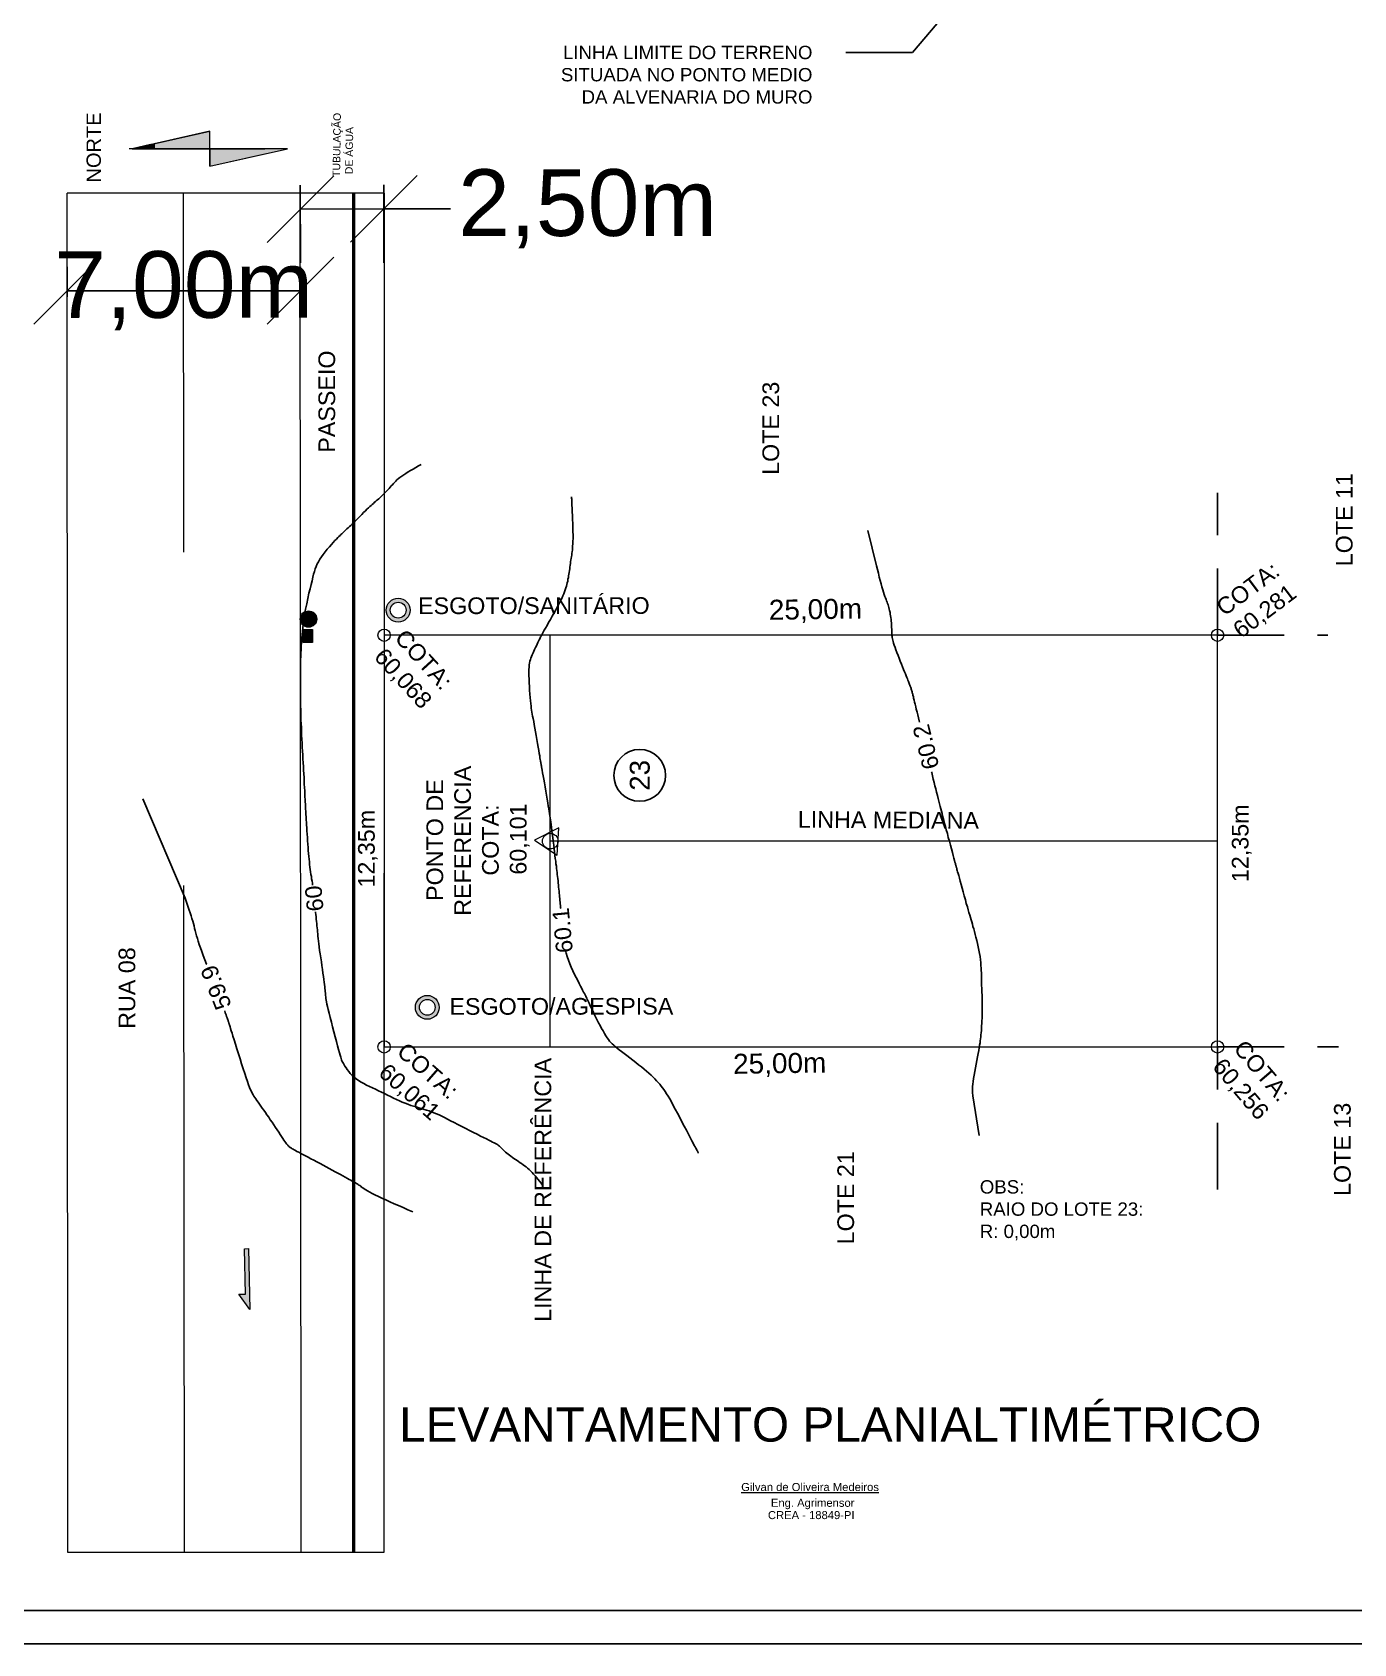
# Model space of a CAD drawing. Header units: millimetres. Extents: x 2182 to 2335, y 1488 to 1614.
# Drawn here: x 2260.3 to 2270.21, y 1489.51 to 1501.6 of the extents above; entities that cross this region are included whole.
import ezdxf
from ezdxf import colors
from ezdxf.entities.mleader import LeaderData, LeaderLine
from ezdxf.enums import TextEntityAlignment as Align
from ezdxf.math import Vec2, Vec3

# ---------------------------------------------------------------- set-up
doc = ezdxf.new("R2010")
doc.units = ezdxf.units.MM
doc.linetypes.add('DASHED', pattern=[0.75, 0.5, -0.25])
for name, color, linetype in [('_CURVAS001', 1, 'Continuous'), ('_CURVAS002', 44, 'Continuous'), ('CARIMBO', 7, 'Continuous'), ('contraventamentos', 7, 'Continuous'), ('TEXTOS', 7, 'Continuous'), ('TX_n_lotes', 7, 'Continuous')]:
    doc.layers.add(name, color=color, linetype=linetype)
doc.layers.add('NORTE', color=7, linetype='Continuous', lineweight=0)
doc.styles.add('$PF_GREIDE', font='arial.ttf')
doc.styles.add('Anotativo', font='arial.ttf')
doc.styles.add('Arial_2.3', font='arial.ttf', dxfattribs={"height": 2.3})
doc.styles.get("Standard").update_dxf_attribs({"font": 'arial.ttf'})
doc.styles.add('Style-Arial', font='arial.ttf')
doc.styles.add('Swis721 Lt BT', font='swissl.ttf')
doc.dimstyles.get("Standard").update_dxf_attribs({"dimtxt": 0.15, "dimasz": 0.18, "dimexe": 0.18, "dimexo": 0.0625, "dimgap": 0.09, "dimtad": 0, "dimzin": 0, "dimdsep": 46, "dimtxsty": 'Anotativo', "dimblk": 'ARCHTICK', "dimcen": 0.09, "dimclrd": 1, "dimclre": 7, "dimadec": 0, "dimazin": 0, "dimtfac": 1, "dimtix": 1, "dimtofl": 0, "dimtmove": 0, "dimatfit": 3, "dimfxl": 1, "dimtolj": 1, "dimtzin": 0, "dimarcsym": 0})

# ---------------------------------------------------------------- blocks, each defined once
blk = doc.blocks.new('N_lotes')
blk.add_circle((0, 0), 3)
at = {"style": 'Arial_2.3'}
blk.add_attdef('00', text='', height=2.3, rotation=360, dxfattribs=at).set_placement((0, 0), align=Align.MIDDLE_CENTER)
blk = doc.blocks.new('_ArchTick')
at = {"layer": 'contraventamentos'}
blk.add_line((-0.5, -0.5), (0.5, 0.5), dxfattribs=at)
blk = doc.blocks.new('*D494')
at = {"color": 7, "lineweight": -2, "transparency": 16777216}
for p, q in [((2262.312, 1499.867), (2262.311, 1500.451)), ((2262.937, 1499.867), (2262.936, 1500.452))]:
    blk.add_line(p, q, dxfattribs=at)
at = {"color": 1, "lineweight": -2, "transparency": 16777216}
for p, q in [((2262.312, 1500.271), (2262.937, 1500.272)), ((2262.937, 1500.272), (2263.437, 1500.272))]:
    blk.add_line(p, q, dxfattribs=at)
at = {"layer": 'Defpoints', "color": 0, "transparency": 16777216}
for p in [(2262.312, 1500.271), (2262.312, 1499.804), (2262.937, 1499.804)]:
    blk.add_point(p, dxfattribs=at)
at = {"color": 1, "lineweight": -2, "transparency": 16777216, "xscale": 0.5, "yscale": 0.5, "zscale": 0.5}
for p, rotation in [((2262.312, 1500.271), 180.0357791878587), ((2262.937, 1500.272), 0.03577918785862444)]:
    blk.add_blockref('_ArchTick', p, dxfattribs=dict(at, rotation=rotation))
at = {"color": 0, "lineweight": 5, "transparency": 16777216, "insert": (2264.465, 1500.273), "char_height": 0.5, "attachment_point": 5, "rotation": 0.0358, "style": 'Anotativo'}
blk.add_mtext('\\A1;2,50m', dxfattribs=at)
blk = doc.blocks.new('*D495')
at = {"color": 7, "lineweight": -2, "transparency": 16777216}
for p, q in [((2260.562, 1499.614), (2260.562, 1499.838)), ((2262.312, 1499.615), (2262.312, 1499.839))]:
    blk.add_line(p, q, dxfattribs=at)
at = {"color": 1, "lineweight": -2, "transparency": 16777216}
blk.add_line((2262.312, 1499.659), (2260.562, 1499.658), dxfattribs=at)
at = {"layer": 'Defpoints', "color": 0, "transparency": 16777216}
for p in [(2260.562, 1499.658), (2260.562, 1499.551), (2262.312, 1499.552)]:
    blk.add_point(p, dxfattribs=at)
at = {"color": 1, "lineweight": -2, "transparency": 16777216, "xscale": 0.5, "yscale": 0.5, "zscale": 0.5}
for p, rotation in [((2260.562, 1499.658), 180.028702887396), ((2262.312, 1499.659), 0.02870288739599047)]:
    blk.add_blockref('_ArchTick', p, dxfattribs=dict(at, rotation=rotation))
at = {"color": 0, "lineweight": 5, "transparency": 16777216, "insert": (2261.437, 1499.659), "char_height": 0.5, "attachment_point": 5, "rotation": 0.0287, "style": 'Anotativo'}
blk.add_mtext('\\A1;7,00m', dxfattribs=at)
blk = doc.blocks.new('NORTE')
at = {"color": 5, "linetype": 'ByBlock', "lineweight": 5}
blk.add_line((331.58, 265.86), (333.69, 265.86), dxfattribs=at)
blk.add_lwpolyline([(333.69, 256.55), (333.69, 265.86), (335.8, 265.86)], dxfattribs=at)
at = {"layer": 'NORTE', "color": 5, "linetype": 'Continuous', "lineweight": 5}
for p, q in [((333.69, 265.86), (333.69, 275.55)), ((333.69, 275.17), (333.69, 275.17)), ((333.69, 275.17), (333.69, 275.17)), ((333.69, 275.17), (333.69, 275.17)), ((333.69, 275.17), (333.69, 275.17)), ((333.69, 275.17), (333.69, 275.17)), ((333.69, 275.17), (333.69, 275.17)), ((333.69, 275.17), (333.69, 272.98)), ((334.18, 272.98), (333.69, 275.17)), ((333.69, 272.98), (333.69, 272.98)), ((333.69, 272.98), (333.69, 272.44)), ((334.18, 272.98), (334.18, 272.98)), ((334.18, 272.98), (334.31, 272.44)), ((333.69, 272.44), (333.69, 272.44)), ((333.69, 272.44), (333.69, 265.86)), ((334.31, 272.44), (334.31, 272.44)), ((334.31, 272.44), (335.8, 265.86)), ((333.69, 265.86), (331.58, 265.86)), ((331.58, 265.86), (331.58, 265.86)), ((331.58, 265.86), (331.58, 265.86)), ((331.58, 265.86), (333.07, 259.28)), ((333.69, 265.86), (335.8, 265.86)), ((333.69, 265.86), (333.69, 265.86)), ((333.69, 265.86), (333.69, 265.86)), ((333.69, 265.86), (333.69, 265.86)), ((333.69, 265.86), (333.69, 259.28))]:
    blk.add_line(p, q, dxfattribs=at)
at = {"layer": 'NORTE', "color": 5, "lineweight": 5}
for p, q in [((335.8, 265.86), (333.69, 275.17)), ((331.58, 265.86), (333.69, 256.55))]:
    blk.add_line(p, q, dxfattribs=at)
at = {"layer": 'NORTE', "color": 5, "linetype": 'Continuous', "lineweight": 5}
for points in [[(333.69, 275.17), (333.69, 275.17), (333.69, 275.17)], [(333.69, 275.17), (333.69, 272.98), (334.18, 272.98)], [(333.69, 272.98), (333.69, 272.98), (334.18, 272.98)], [(333.69, 272.98), (333.69, 272.44), (334.31, 272.44)], [(333.69, 272.44), (333.69, 272.44), (334.31, 272.44)], [(333.69, 272.44), (333.69, 265.86), (335.8, 265.86)], [(333.69, 265.86), (331.58, 265.86), (333.69, 265.86)], [(331.58, 265.86), (331.58, 265.86), (333.69, 265.86)], [(331.58, 265.86), (331.58, 265.86), (333.69, 265.86)], [(331.58, 265.86), (333.69, 265.86), (333.69, 265.86)], [(331.58, 265.86), (333.07, 259.28), (333.69, 256.55)], [(333.69, 265.86), (333.69, 265.86), (335.8, 265.86)]]:
    blk.add_solid(points, dxfattribs=at)
at = {"layer": 'NORTE', "color": 5, "linetype": 'Continuous', "lineweight": 5, "extrusion": (0, 0, -1)}
for points in [[(-333.69, 272.98), (-334.18, 272.98), (-334.18, 272.98)], [(-333.69, 272.98), (-334.18, 272.98), (-334.31, 272.44)], [(-333.69, 272.44), (-334.31, 272.44), (-334.31, 272.44)], [(-333.69, 272.44), (-334.31, 272.44), (-335.8, 265.86)], [(-331.58, 265.86), (-333.69, 265.86), (-333.69, 265.86)], [(-331.58, 265.86), (-333.69, 265.86), (-333.69, 256.55)]]:
    blk.add_solid(points, dxfattribs=at)
at = {"color": 5, "lineweight": 5, "style": '$PF_GREIDE'}
blk.add_text('NORTE ', height=1.72, dxfattribs=at).set_placement((329.63, 278.94))
blk = doc.blocks.new('_Origin')
at = {"color": 0, "linetype": 'ByBlock', "lineweight": -2}
blk.add_line((0, 0), (-1, 0), dxfattribs=at)
blk.add_circle((0, 0), 0.5, dxfattribs=at)
blk = doc.blocks.new('S')
at = {"layer": 'CARIMBO', "color": 0, "linetype": 'Continuous', "lineweight": 5, "char_height": 2, "width": 58.289, "attachment_point": 1, "line_spacing_factor": 0.722892, "style": 'Style-Arial'}
for s, insert in [('      {\\LGilvan de Oliveira Medeiros}', (373, 22.45)), ('Eng. Agrimensor', (385.06, 18.52)), ('                        CREA - 18849-PI', (365.69, 15.46))]:
    blk.add_mtext(s, dxfattribs=dict(at, insert=insert))

msp = doc.modelspace()

# ---------------------------------------------------------------- hatches: boundary and pattern name
at = {"lineweight": 5}
h = msp.add_hatch(color=30, dxfattribs=at)
h.dxf.hatch_style = 1
h.paths.add_polyline_path([(2263.127, 1497.228, 1), (2262.964, 1497.301, 1)])
h.paths.add_polyline_path([(2262.991, 1497.289, -1), (2263.099, 1497.24, -1)], flags=16)
h = msp.add_hatch(color=251, dxfattribs=at)
h.dxf.hatch_style = 1
h.paths.add_polyline_path([(2262.434, 1497.197, 1), (2262.31, 1497.197, 1)])
h = msp.add_hatch(color=8, dxfattribs=at)
h.dxf.hatch_style = 1
h.paths.add_polyline_path([(2262.367, 1497.071), (2262.402, 1497.021), (2262.402, 1497.12)])
h.paths.add_polyline_path([(2262.332, 1497.021), (2262.402, 1497.021), (2262.367, 1497.071)])
h.paths.add_polyline_path([(2262.332, 1497.12), (2262.332, 1497.021), (2262.367, 1497.071)])
h.paths.add_polyline_path([(2262.351, 1497.12, -0.033367), (2262.346, 1497.12, -0.033367), (2262.34, 1497.12), (2262.332, 1497.12), (2262.367, 1497.071), (2262.402, 1497.12)])
h = msp.add_hatch(color=256, dxfattribs=at)
h.dxf.hatch_style = 1
h.paths.add_polyline_path([(2263.344, 1494.25, 1), (2263.181, 1494.323, 1)])
h.paths.add_polyline_path([(2263.209, 1494.31, -1), (2263.317, 1494.262, -1)], flags=16)
h = msp.add_hatch(color=4, dxfattribs=at)
h.dxf.hatch_style = 1
h.paths.add_polyline_path([(2261.923, 1492.477), (2261.933, 1492.021), (2261.849, 1492.135), (2261.9, 1492.136), (2261.893, 1492.476)])

# ---------------------------------------------------------------- linework, layer by layer
at = {"color": 6, "linetype": 'Continuous'}
for points in [[(2238.26, 1518.715), (2279.66, 1518.715), (2279.66, 1489.515), (2238.26, 1489.515)], [(2238.51, 1518.465), (2279.41, 1518.465), (2279.41, 1489.765), (2238.51, 1489.765)]]:
    msp.add_lwpolyline(points, close=True, dxfattribs=at)
at = {"lineweight": 5, "flags": 128}
for points in [[(2260.567, 1490.199), (2260.562, 1500.39)], [(2262.939, 1500.39), (2260.562, 1500.39)], [(2262.317, 1490.2), (2262.31, 1500.39)], [(2262.939, 1500.39), (2262.938, 1490.2)], [(2262.938, 1490.2), (2260.567, 1490.199)]]:
    msp.add_lwpolyline(points, dxfattribs=at)
at = {"color": 2, "linetype": 'DASHED', "lineweight": 5, "ltscale": 10, "flags": 128}
msp.add_lwpolyline([(2261.442, 1490.199), (2261.435, 1500.39)], dxfattribs=at)
at = {"color": 5, "linetype": 'DASHED', "lineweight": 5, "ltscale": 15, "const_width": 0.025, "flags": 128}
msp.add_lwpolyline([(2262.712, 1500.389), (2262.712, 1490.2)], dxfattribs=at)
at = {"color": 251, "linetype": 'DASHED', "flags": 128}
for points in [[(2269.189, 1497.076), (2269.189, 1498.144)], [(2269.189, 1497.076), (2270.016, 1497.076)], [(2269.189, 1493.989), (2270.096, 1493.989)], [(2269.189, 1492.92), (2269.189, 1493.989)]]:
    msp.add_lwpolyline(points, dxfattribs=at)
at = {"color": 5, "lineweight": 5}
msp.add_lwpolyline([(2262.332, 1497.021), (2262.332, 1497.12), (2262.402, 1497.12), (2262.402, 1497.021)], close=True, dxfattribs=at)
at = {"color": 5, "lineweight": 5, "flags": 128}
for points in [[(2262.402, 1497.12), (2262.332, 1497.021)], [(2262.332, 1497.12), (2262.402, 1497.021)]]:
    msp.add_lwpolyline(points, dxfattribs=at)
at = {"lineweight": 5, "flags": 128}
msp.add_lwpolyline([(2262.939, 1493.989), (2269.189, 1493.989), (2269.189, 1497.076), (2262.939, 1497.076)], close=True, dxfattribs=at)
at = {"color": 251, "linetype": 'DASHED', "lineweight": 5, "ltscale": 10, "flags": 128}
for points in [[(2264.185, 1493.989), (2264.184, 1497.076)], [(2269.189, 1495.532), (2264.185, 1495.532)]]:
    msp.add_lwpolyline(points, dxfattribs=at)
at = {"color": 1, "lineweight": 5}
msp.add_lwpolyline([(2264.238, 1495.426), (2264.249, 1495.632), (2264.066, 1495.539)], close=True, dxfattribs=at)
at = {"color": 4, "lineweight": 5}
msp.add_lwpolyline([(2261.923, 1492.477), (2261.933, 1492.021), (2261.849, 1492.135), (2261.9, 1492.136), (2261.893, 1492.476)], close=True, dxfattribs=at)
at = {"color": 30, "lineweight": 5}
for radius in [0.0894, 0.0591]:
    msp.add_circle((2263.045, 1497.264), radius, dxfattribs=at)
at = {"color": 251, "lineweight": 5}
msp.add_circle((2262.372, 1497.197), 0.0617, dxfattribs=at)
at = {"lineweight": 5}
for centre, radius in [((2262.939, 1497.076), 0.046), ((2269.189, 1497.076), 0.046), ((2263.263, 1494.286), 0.0894), ((2263.263, 1494.286), 0.0591), ((2262.939, 1493.989), 0.046), ((2269.189, 1493.989), 0.046)]:
    msp.add_circle(centre, radius, dxfattribs=at)
at = {"color": 1, "lineweight": 5}
msp.add_circle((2264.185, 1495.532), 0.0586, dxfattribs=at)
at = {"layer": '_CURVAS001', "linetype": 'Continuous'}
for points in [[(2262.403, 1495.203), (2262.402, 1495.216), (2262.399, 1495.232), (2262.396, 1495.249), (2262.394, 1495.266), (2262.391, 1495.283), (2262.388, 1495.301), (2262.386, 1495.319), (2262.383, 1495.337), (2262.381, 1495.357), (2262.379, 1495.376), (2262.377, 1495.397), (2262.375, 1495.418), (2262.373, 1495.439), (2262.371, 1495.462), (2262.369, 1495.485), (2262.367, 1495.51), (2262.365, 1495.535), (2262.364, 1495.56), (2262.362, 1495.585), (2262.361, 1495.609), (2262.359, 1495.632), (2262.358, 1495.654), (2262.357, 1495.673), (2262.356, 1495.691), (2262.355, 1495.706), (2262.354, 1495.718), (2262.353, 1495.729), (2262.353, 1495.74), (2262.352, 1495.749), (2262.352, 1495.759), (2262.351, 1495.769), (2262.35, 1495.781), (2262.35, 1495.794), (2262.349, 1495.809), (2262.348, 1495.826), (2262.347, 1495.845), (2262.346, 1495.865), (2262.345, 1495.887), (2262.344, 1495.909), (2262.343, 1495.933), (2262.341, 1495.958), (2262.34, 1495.983), (2262.339, 1496.009), (2262.337, 1496.036), (2262.336, 1496.064), (2262.334, 1496.091), (2262.332, 1496.12), (2262.331, 1496.149), (2262.329, 1496.178), (2262.327, 1496.207), (2262.326, 1496.237), (2262.324, 1496.266), (2262.323, 1496.296), (2262.321, 1496.325), (2262.32, 1496.354), (2262.319, 1496.383), (2262.317, 1496.411), (2262.316, 1496.438), (2262.315, 1496.465), (2262.315, 1496.491), (2262.314, 1496.517), (2262.313, 1496.543), (2262.313, 1496.57), (2262.313, 1496.599), (2262.312, 1496.631), (2262.312, 1496.664), (2262.312, 1496.701), (2262.312, 1496.742), (2262.312, 1496.786), (2262.312, 1496.832), (2262.313, 1496.88), (2262.315, 1496.93), (2262.317, 1496.981), (2262.32, 1497.032), (2262.324, 1497.082), (2262.329, 1497.132), (2262.336, 1497.18), (2262.343, 1497.226), (2262.351, 1497.27), (2262.359, 1497.312), (2262.368, 1497.352), (2262.376, 1497.39), (2262.385, 1497.424), (2262.392, 1497.456), (2262.399, 1497.484), (2262.405, 1497.51), (2262.411, 1497.533), (2262.417, 1497.554), (2262.423, 1497.573), (2262.43, 1497.592), (2262.438, 1497.61), (2262.447, 1497.627), (2262.457, 1497.645), (2262.47, 1497.663), (2262.483, 1497.682), (2262.498, 1497.701), (2262.513, 1497.72), (2262.529, 1497.738), (2262.544, 1497.755), (2262.558, 1497.771), (2262.571, 1497.785), (2262.583, 1497.797), (2262.593, 1497.808), (2262.601, 1497.817), (2262.609, 1497.824), (2262.616, 1497.831), (2262.622, 1497.837), (2262.627, 1497.842), (2262.633, 1497.847), (2262.639, 1497.853), (2262.646, 1497.859), (2262.653, 1497.866), (2262.661, 1497.873), (2262.67, 1497.881), (2262.679, 1497.89), (2262.689, 1497.899), (2262.7, 1497.909), (2262.711, 1497.92), (2262.723, 1497.931), (2262.735, 1497.943), (2262.748, 1497.956), (2262.76, 1497.969), (2262.773, 1497.982), (2262.786, 1497.995), (2262.799, 1498.008), (2262.811, 1498.02), (2262.822, 1498.031), (2262.832, 1498.04), (2262.842, 1498.049), (2262.85, 1498.057), (2262.859, 1498.064), (2262.866, 1498.071), (2262.874, 1498.078), (2262.882, 1498.085), (2262.89, 1498.092), (2262.899, 1498.099), (2262.908, 1498.107), (2262.917, 1498.116), (2262.927, 1498.126), (2262.937, 1498.136), (2262.947, 1498.146), (2262.957, 1498.156), (2262.967, 1498.166), (2262.976, 1498.176), (2262.985, 1498.186), (2262.993, 1498.195), (2263.001, 1498.204), (2263.009, 1498.213), (2263.017, 1498.222), (2263.026, 1498.231), (2263.035, 1498.24), (2263.046, 1498.25), (2263.058, 1498.259), (2263.071, 1498.269), (2263.086, 1498.279), (2263.102, 1498.289), (2263.119, 1498.3), (2263.138, 1498.311), (2263.157, 1498.322), (2263.176, 1498.333), (2263.196, 1498.345), (2263.217, 1498.356)], [(2264.127, 1492.953), (2264.116, 1492.968), (2264.105, 1492.982), (2264.094, 1492.996), (2264.083, 1493.01), (2264.071, 1493.023), (2264.06, 1493.036), (2264.049, 1493.048), (2264.038, 1493.06), (2264.027, 1493.07), (2264.015, 1493.08), (2264.004, 1493.089), (2263.993, 1493.098), (2263.982, 1493.106), (2263.97, 1493.114), (2263.959, 1493.121), (2263.947, 1493.129), (2263.936, 1493.137), (2263.924, 1493.144), (2263.912, 1493.152), (2263.901, 1493.161), (2263.89, 1493.169), (2263.879, 1493.177), (2263.869, 1493.185), (2263.859, 1493.192), (2263.85, 1493.2), (2263.842, 1493.207), (2263.836, 1493.213), (2263.829, 1493.219), (2263.824, 1493.225), (2263.819, 1493.23), (2263.814, 1493.235), (2263.809, 1493.24), (2263.804, 1493.245), (2263.798, 1493.249), (2263.791, 1493.254), (2263.784, 1493.259), (2263.775, 1493.264), (2263.765, 1493.269), (2263.753, 1493.275), (2263.74, 1493.282), (2263.724, 1493.29), (2263.706, 1493.299), (2263.685, 1493.309), (2263.662, 1493.321), (2263.636, 1493.334), (2263.609, 1493.348), (2263.58, 1493.363), (2263.551, 1493.378), (2263.521, 1493.393), (2263.492, 1493.408), (2263.465, 1493.422), (2263.438, 1493.436), (2263.414, 1493.448), (2263.392, 1493.459), (2263.371, 1493.469), (2263.351, 1493.479), (2263.332, 1493.487), (2263.313, 1493.495), (2263.295, 1493.502), (2263.277, 1493.509), (2263.258, 1493.515), (2263.239, 1493.521), (2263.22, 1493.527), (2263.2, 1493.533), (2263.18, 1493.539), (2263.16, 1493.545), (2263.139, 1493.551), (2263.118, 1493.559), (2263.097, 1493.567), (2263.075, 1493.575), (2263.054, 1493.585), (2263.032, 1493.595), (2263.01, 1493.606), (2262.987, 1493.617), (2262.965, 1493.628), (2262.942, 1493.639), (2262.92, 1493.65), (2262.897, 1493.661), (2262.874, 1493.672), (2262.852, 1493.682), (2262.829, 1493.692), (2262.808, 1493.703), (2262.787, 1493.714), (2262.767, 1493.725), (2262.748, 1493.737), (2262.73, 1493.749), (2262.714, 1493.762), (2262.699, 1493.776), (2262.686, 1493.79), (2262.674, 1493.805), (2262.663, 1493.819), (2262.654, 1493.832), (2262.646, 1493.844), (2262.639, 1493.855), (2262.634, 1493.865), (2262.63, 1493.872), (2262.626, 1493.879), (2262.623, 1493.886), (2262.62, 1493.893), (2262.617, 1493.902), (2262.614, 1493.913), (2262.61, 1493.927), (2262.605, 1493.946), (2262.598, 1493.97), (2262.591, 1493.998), (2262.582, 1494.031), (2262.573, 1494.066), (2262.563, 1494.103), (2262.553, 1494.14), (2262.544, 1494.176), (2262.535, 1494.21), (2262.527, 1494.242), (2262.521, 1494.269), (2262.515, 1494.292), (2262.511, 1494.311), (2262.508, 1494.327), (2262.505, 1494.341), (2262.503, 1494.353), (2262.502, 1494.364), (2262.501, 1494.374), (2262.5, 1494.383), (2262.499, 1494.393), (2262.498, 1494.404), (2262.497, 1494.415), (2262.496, 1494.427), (2262.495, 1494.441), (2262.493, 1494.457), (2262.491, 1494.475), (2262.488, 1494.495), (2262.485, 1494.518), (2262.481, 1494.543), (2262.477, 1494.57), (2262.473, 1494.599), (2262.469, 1494.628), (2262.464, 1494.657), (2262.46, 1494.686), (2262.456, 1494.713), (2262.453, 1494.739), (2262.45, 1494.762), (2262.447, 1494.783), (2262.445, 1494.802), (2262.443, 1494.82), (2262.442, 1494.836), (2262.44, 1494.852), (2262.439, 1494.867), (2262.438, 1494.883), (2262.436, 1494.898), (2262.435, 1494.914), (2262.433, 1494.93), (2262.431, 1494.947), (2262.429, 1494.964), (2262.427, 1494.981), (2262.425, 1494.997), (2262.425, 1495.002)]]:
    msp.add_lwpolyline(points, dxfattribs=at)
at = {"layer": '_CURVAS002', "linetype": 'Continuous'}
for points in [[(2264.264, 1495.026), (2264.263, 1495.035), (2264.262, 1495.049), (2264.26, 1495.062), (2264.259, 1495.075), (2264.258, 1495.088), (2264.257, 1495.101), (2264.255, 1495.114), (2264.254, 1495.128), (2264.253, 1495.142), (2264.251, 1495.156), (2264.25, 1495.172), (2264.248, 1495.187), (2264.247, 1495.203), (2264.245, 1495.219), (2264.244, 1495.235), (2264.242, 1495.251), (2264.24, 1495.266), (2264.238, 1495.282), (2264.237, 1495.297), (2264.235, 1495.312), (2264.233, 1495.328), (2264.231, 1495.345), (2264.228, 1495.362), (2264.226, 1495.381), (2264.223, 1495.402), (2264.22, 1495.424), (2264.217, 1495.449), (2264.214, 1495.476), (2264.211, 1495.503), (2264.207, 1495.531), (2264.204, 1495.559), (2264.2, 1495.586), (2264.197, 1495.612), (2264.194, 1495.636), (2264.192, 1495.657), (2264.189, 1495.676), (2264.187, 1495.693), (2264.184, 1495.708), (2264.182, 1495.723), (2264.18, 1495.739), (2264.177, 1495.756), (2264.174, 1495.774), (2264.17, 1495.795), (2264.166, 1495.82), (2264.161, 1495.847), (2264.156, 1495.877), (2264.151, 1495.907), (2264.146, 1495.938), (2264.141, 1495.968), (2264.136, 1495.997), (2264.131, 1496.022), (2264.127, 1496.045), (2264.124, 1496.063), (2264.122, 1496.077), (2264.12, 1496.088), (2264.119, 1496.096), (2264.118, 1496.101), (2264.117, 1496.105), (2264.117, 1496.107), (2264.117, 1496.108), (2264.116, 1496.108), (2264.116, 1496.109), (2264.116, 1496.11), (2264.116, 1496.111), (2264.116, 1496.111), (2264.116, 1496.112), (2264.115, 1496.113), (2264.115, 1496.115), (2264.115, 1496.116), (2264.115, 1496.118), (2264.114, 1496.121), (2264.114, 1496.124), (2264.113, 1496.129), (2264.112, 1496.135), (2264.11, 1496.144), (2264.108, 1496.156), (2264.106, 1496.171), (2264.103, 1496.189), (2264.099, 1496.211), (2264.095, 1496.236), (2264.09, 1496.264), (2264.085, 1496.293), (2264.08, 1496.323), (2264.075, 1496.352), (2264.07, 1496.38), (2264.065, 1496.407), (2264.061, 1496.43), (2264.057, 1496.451), (2264.053, 1496.468), (2264.05, 1496.484), (2264.048, 1496.499), (2264.045, 1496.514), (2264.043, 1496.529), (2264.041, 1496.545), (2264.039, 1496.564), (2264.037, 1496.585), (2264.034, 1496.609), (2264.032, 1496.635), (2264.03, 1496.663), (2264.029, 1496.691), (2264.027, 1496.719), (2264.026, 1496.747), (2264.025, 1496.773), (2264.025, 1496.797), (2264.025, 1496.818), (2264.026, 1496.836), (2264.028, 1496.853), (2264.03, 1496.867), (2264.033, 1496.881), (2264.036, 1496.893), (2264.04, 1496.905), (2264.045, 1496.917), (2264.05, 1496.93), (2264.056, 1496.943), (2264.062, 1496.956), (2264.068, 1496.97), (2264.075, 1496.984), (2264.081, 1496.997), (2264.087, 1497.01), (2264.093, 1497.022), (2264.098, 1497.032), (2264.103, 1497.041), (2264.106, 1497.049), (2264.11, 1497.056), (2264.113, 1497.063), (2264.117, 1497.07), (2264.121, 1497.078), (2264.126, 1497.088), (2264.132, 1497.099), (2264.14, 1497.113), (2264.15, 1497.13), (2264.161, 1497.149), (2264.173, 1497.171), (2264.186, 1497.194), (2264.2, 1497.218), (2264.214, 1497.243), (2264.227, 1497.267), (2264.24, 1497.291), (2264.252, 1497.313), (2264.262, 1497.334), (2264.271, 1497.352), (2264.279, 1497.37), (2264.286, 1497.386), (2264.292, 1497.401), (2264.297, 1497.416), (2264.302, 1497.43), (2264.306, 1497.443), (2264.309, 1497.456), (2264.313, 1497.469), (2264.316, 1497.482), (2264.318, 1497.495), (2264.321, 1497.508), (2264.323, 1497.521), (2264.325, 1497.534), (2264.327, 1497.547), (2264.329, 1497.56), (2264.331, 1497.574), (2264.333, 1497.587), (2264.335, 1497.6), (2264.337, 1497.613), (2264.338, 1497.626), (2264.34, 1497.64), (2264.342, 1497.652), (2264.344, 1497.665), (2264.346, 1497.677), (2264.347, 1497.69), (2264.349, 1497.702), (2264.351, 1497.715), (2264.352, 1497.729), (2264.353, 1497.744), (2264.355, 1497.761), (2264.355, 1497.78), (2264.356, 1497.801), (2264.356, 1497.826), (2264.355, 1497.853), (2264.355, 1497.882), (2264.354, 1497.913), (2264.353, 1497.943), (2264.351, 1497.973), (2264.35, 1498.002), (2264.349, 1498.028), (2264.348, 1498.051), (2264.347, 1498.069), (2264.346, 1498.084), (2264.346, 1498.095), (2264.345, 1498.103), (2264.345, 1498.108), (2264.345, 1498.111), (2264.345, 1498.113), (2264.345, 1498.114)], [(2266.954, 1496.423), (2266.952, 1496.434), (2266.946, 1496.456), (2266.941, 1496.478), (2266.936, 1496.5), (2266.93, 1496.521), (2266.926, 1496.54), (2266.921, 1496.559), (2266.917, 1496.575), (2266.914, 1496.59), (2266.91, 1496.603), (2266.908, 1496.615), (2266.905, 1496.626), (2266.903, 1496.635), (2266.9, 1496.644), (2266.898, 1496.652), (2266.896, 1496.659), (2266.894, 1496.665), (2266.892, 1496.671), (2266.891, 1496.677), (2266.889, 1496.683), (2266.887, 1496.689), (2266.884, 1496.695), (2266.882, 1496.701), (2266.88, 1496.707), (2266.877, 1496.714), (2266.874, 1496.722), (2266.871, 1496.73), (2266.867, 1496.738), (2266.863, 1496.748), (2266.859, 1496.759), (2266.854, 1496.772), (2266.848, 1496.786), (2266.842, 1496.801), (2266.835, 1496.819), (2266.827, 1496.838), (2266.819, 1496.859), (2266.81, 1496.881), (2266.802, 1496.903), (2266.793, 1496.925), (2266.785, 1496.946), (2266.777, 1496.967), (2266.771, 1496.985), (2266.765, 1497.002), (2266.76, 1497.016), (2266.756, 1497.029), (2266.753, 1497.039), (2266.751, 1497.049), (2266.749, 1497.058), (2266.748, 1497.066), (2266.747, 1497.074), (2266.747, 1497.082), (2266.747, 1497.091), (2266.746, 1497.1), (2266.746, 1497.11), (2266.746, 1497.121), (2266.745, 1497.133), (2266.745, 1497.145), (2266.744, 1497.157), (2266.743, 1497.17), (2266.742, 1497.182), (2266.741, 1497.195), (2266.739, 1497.209), (2266.737, 1497.222), (2266.735, 1497.234), (2266.733, 1497.247), (2266.73, 1497.26), (2266.727, 1497.271), (2266.724, 1497.283), (2266.721, 1497.294), (2266.718, 1497.304), (2266.714, 1497.314), (2266.711, 1497.323), (2266.707, 1497.333), (2266.703, 1497.343), (2266.698, 1497.355), (2266.694, 1497.367), (2266.689, 1497.382), (2266.683, 1497.398), (2266.678, 1497.417), (2266.672, 1497.438), (2266.666, 1497.461), (2266.659, 1497.486), (2266.652, 1497.512), (2266.646, 1497.54), (2266.639, 1497.568), (2266.632, 1497.597), (2266.567, 1497.861)], [(2267.401, 1493.325), (2267.355, 1493.622), (2267.353, 1493.631), (2267.352, 1493.641), (2267.352, 1493.651), (2267.351, 1493.663), (2267.352, 1493.677), (2267.352, 1493.692), (2267.354, 1493.71), (2267.357, 1493.73), (2267.36, 1493.753), (2267.364, 1493.778), (2267.369, 1493.804), (2267.374, 1493.832), (2267.379, 1493.86), (2267.384, 1493.887), (2267.389, 1493.914), (2267.394, 1493.939), (2267.398, 1493.962), (2267.402, 1493.983), (2267.405, 1494.002), (2267.408, 1494.019), (2267.41, 1494.036), (2267.412, 1494.051), (2267.414, 1494.066), (2267.415, 1494.081), (2267.417, 1494.096), (2267.418, 1494.112), (2267.419, 1494.129), (2267.42, 1494.147), (2267.421, 1494.166), (2267.422, 1494.185), (2267.423, 1494.205), (2267.423, 1494.225), (2267.424, 1494.246), (2267.424, 1494.266), (2267.424, 1494.287), (2267.424, 1494.307), (2267.424, 1494.327), (2267.424, 1494.346), (2267.423, 1494.364), (2267.423, 1494.381), (2267.422, 1494.398), (2267.422, 1494.412), (2267.421, 1494.425), (2267.421, 1494.436), (2267.42, 1494.445), (2267.42, 1494.453), (2267.42, 1494.461), (2267.419, 1494.468), (2267.419, 1494.475), (2267.419, 1494.483), (2267.419, 1494.492), (2267.419, 1494.502), (2267.418, 1494.514), (2267.418, 1494.528), (2267.418, 1494.544), (2267.417, 1494.561), (2267.416, 1494.58), (2267.415, 1494.6), (2267.413, 1494.621), (2267.411, 1494.643), (2267.408, 1494.667), (2267.404, 1494.69), (2267.399, 1494.715), (2267.394, 1494.739), (2267.389, 1494.764), (2267.383, 1494.788), (2267.377, 1494.811), (2267.372, 1494.833), (2267.366, 1494.855), (2267.361, 1494.874), (2267.355, 1494.892), (2267.351, 1494.91), (2267.346, 1494.926), (2267.341, 1494.942), (2267.336, 1494.959), (2267.331, 1494.977), (2267.325, 1494.996), (2267.319, 1495.016), (2267.313, 1495.04), (2267.305, 1495.065), (2267.298, 1495.093), (2267.29, 1495.122), (2267.282, 1495.151), (2267.274, 1495.179), (2267.266, 1495.206), (2267.259, 1495.232), (2267.253, 1495.255), (2267.248, 1495.274), (2267.243, 1495.29), (2267.24, 1495.303), (2267.237, 1495.312), (2267.235, 1495.32), (2267.234, 1495.325), (2267.233, 1495.329), (2267.232, 1495.332), (2267.231, 1495.334), (2267.231, 1495.335), (2267.231, 1495.336), (2267.23, 1495.338), (2267.23, 1495.339), (2267.23, 1495.34), (2267.229, 1495.341), (2267.229, 1495.342), (2267.229, 1495.343), (2267.229, 1495.344), (2267.228, 1495.345), (2267.228, 1495.346), (2267.227, 1495.348), (2267.226, 1495.352), (2267.225, 1495.357), (2267.223, 1495.365), (2267.22, 1495.375), (2267.217, 1495.388), (2267.212, 1495.404), (2267.207, 1495.424), (2267.201, 1495.448), (2267.194, 1495.474), (2267.186, 1495.502), (2267.178, 1495.531), (2267.17, 1495.56), (2267.163, 1495.589), (2267.155, 1495.616), (2267.148, 1495.642), (2267.142, 1495.665), (2267.137, 1495.686), (2267.132, 1495.705), (2267.127, 1495.723), (2267.123, 1495.74), (2267.118, 1495.757), (2267.114, 1495.774), (2267.109, 1495.792), (2267.104, 1495.811), (2267.099, 1495.831), (2267.094, 1495.852), (2267.088, 1495.875), (2267.082, 1495.899), (2267.076, 1495.923), (2267.07, 1495.947), (2267.063, 1495.972), (2267.057, 1495.997), (2267.052, 1496.022), (2267.046, 1496.046), (2267.044, 1496.052)], [(2261.609, 1494.609), (2261.608, 1494.61), (2261.595, 1494.642), (2261.583, 1494.674), (2261.572, 1494.704), (2261.562, 1494.732), (2261.553, 1494.758), (2261.545, 1494.781), (2261.539, 1494.803), (2261.533, 1494.823), (2261.528, 1494.842), (2261.523, 1494.861), (2261.518, 1494.878), (2261.514, 1494.896), (2261.509, 1494.914), (2261.504, 1494.933), (2261.498, 1494.953), (2261.492, 1494.973), (2261.485, 1494.994), (2261.478, 1495.015), (2261.47, 1495.037), (2261.463, 1495.06), (2261.455, 1495.082), (2261.447, 1495.105), (2261.13, 1495.849)], [(2265.294, 1493.192), (2265.294, 1493.193), (2265.294, 1493.195), (2265.293, 1493.196), (2265.293, 1493.198), (2265.292, 1493.199), (2265.292, 1493.201), (2265.291, 1493.204), (2265.289, 1493.206), (2265.288, 1493.209), (2265.286, 1493.212), (2265.284, 1493.216), (2265.281, 1493.222), (2265.277, 1493.229), (2265.271, 1493.239), (2265.265, 1493.251), (2265.256, 1493.267), (2265.246, 1493.286), (2265.235, 1493.309), (2265.221, 1493.335), (2265.206, 1493.364), (2265.19, 1493.396), (2265.173, 1493.428), (2265.156, 1493.46), (2265.139, 1493.492), (2265.123, 1493.523), (2265.108, 1493.551), (2265.094, 1493.577), (2265.081, 1493.599), (2265.069, 1493.619), (2265.058, 1493.638), (2265.048, 1493.654), (2265.037, 1493.669), (2265.027, 1493.683), (2265.017, 1493.696), (2265.006, 1493.71), (2264.994, 1493.723), (2264.982, 1493.736), (2264.969, 1493.75), (2264.955, 1493.764), (2264.941, 1493.778), (2264.925, 1493.792), (2264.908, 1493.807), (2264.889, 1493.823), (2264.869, 1493.839), (2264.848, 1493.856), (2264.826, 1493.873), (2264.804, 1493.891), (2264.782, 1493.908), (2264.76, 1493.924), (2264.739, 1493.94), (2264.72, 1493.955), (2264.702, 1493.968), (2264.686, 1493.981), (2264.673, 1493.992), (2264.661, 1494.002), (2264.65, 1494.012), (2264.64, 1494.023), (2264.63, 1494.033), (2264.621, 1494.045), (2264.612, 1494.058), (2264.602, 1494.073), (2264.592, 1494.09), (2264.581, 1494.109), (2264.57, 1494.128), (2264.559, 1494.149), (2264.548, 1494.17), (2264.537, 1494.19), (2264.527, 1494.211), (2264.518, 1494.23), (2264.509, 1494.248), (2264.501, 1494.264), (2264.494, 1494.279), (2264.488, 1494.293), (2264.482, 1494.305), (2264.477, 1494.317), (2264.472, 1494.327), (2264.467, 1494.337), (2264.463, 1494.346), (2264.459, 1494.355), (2264.455, 1494.363), (2264.451, 1494.371), (2264.446, 1494.38), (2264.441, 1494.39), (2264.435, 1494.401), (2264.428, 1494.414), (2264.421, 1494.428), (2264.412, 1494.445), (2264.402, 1494.464), (2264.391, 1494.486), (2264.379, 1494.509), (2264.367, 1494.533), (2264.355, 1494.559), (2264.343, 1494.586), (2264.332, 1494.613), (2264.322, 1494.64), (2264.313, 1494.666), (2264.305, 1494.692), (2264.303, 1494.701)], [(2263.154, 1492.754), (2263.118, 1492.769), (2263.083, 1492.785), (2263.048, 1492.8), (2263.014, 1492.814), (2262.982, 1492.829), (2262.951, 1492.843), (2262.922, 1492.856), (2262.896, 1492.868), (2262.871, 1492.88), (2262.85, 1492.891), (2262.832, 1492.901), (2262.816, 1492.91), (2262.802, 1492.918), (2262.79, 1492.926), (2262.78, 1492.933), (2262.771, 1492.939), (2262.764, 1492.945), (2262.757, 1492.95), (2262.75, 1492.954), (2262.744, 1492.959), (2262.738, 1492.963), (2262.732, 1492.966), (2262.725, 1492.97), (2262.718, 1492.974), (2262.71, 1492.979), (2262.7, 1492.984), (2262.69, 1492.99), (2262.678, 1492.996), (2262.664, 1493.004), (2262.648, 1493.012), (2262.631, 1493.022), (2262.612, 1493.032), (2262.593, 1493.042), (2262.572, 1493.053), (2262.551, 1493.065), (2262.528, 1493.077), (2262.506, 1493.089), (2262.483, 1493.102), (2262.459, 1493.114), (2262.436, 1493.127), (2262.413, 1493.139), (2262.391, 1493.15), (2262.37, 1493.162), (2262.349, 1493.172), (2262.331, 1493.182), (2262.314, 1493.191), (2262.299, 1493.199), (2262.286, 1493.206), (2262.275, 1493.212), (2262.265, 1493.217), (2262.257, 1493.222), (2262.25, 1493.226), (2262.245, 1493.229), (2262.24, 1493.232), (2262.235, 1493.235), (2262.232, 1493.238), (2262.228, 1493.241), (2262.224, 1493.244), (2262.221, 1493.248), (2262.217, 1493.252), (2262.212, 1493.257), (2262.208, 1493.263), (2262.202, 1493.271), (2262.196, 1493.28), (2262.188, 1493.29), (2262.18, 1493.303), (2262.17, 1493.317), (2262.16, 1493.333), (2262.149, 1493.349), (2262.137, 1493.367), (2262.125, 1493.386), (2262.112, 1493.405), (2262.099, 1493.424), (2262.086, 1493.443), (2262.074, 1493.462), (2262.061, 1493.48), (2262.049, 1493.498), (2262.037, 1493.515), (2262.026, 1493.531), (2262.015, 1493.546), (2262.004, 1493.561), (2261.995, 1493.575), (2261.986, 1493.588), (2261.978, 1493.599), (2261.97, 1493.61), (2261.963, 1493.62), (2261.957, 1493.63), (2261.951, 1493.642), (2261.945, 1493.654), (2261.938, 1493.668), (2261.931, 1493.685), (2261.923, 1493.705), (2261.915, 1493.729), (2261.905, 1493.758), (2261.894, 1493.79), (2261.883, 1493.825), (2261.871, 1493.862), (2261.859, 1493.9), (2261.847, 1493.938), (2261.835, 1493.975), (2261.825, 1494.01), (2261.815, 1494.042), (2261.806, 1494.069), (2261.799, 1494.092), (2261.793, 1494.111), (2261.788, 1494.127), (2261.785, 1494.139), (2261.782, 1494.148), (2261.78, 1494.155), (2261.778, 1494.16), (2261.777, 1494.164), (2261.776, 1494.166), (2261.775, 1494.169), (2261.774, 1494.171), (2261.774, 1494.173), (2261.773, 1494.174), (2261.773, 1494.175), (2261.773, 1494.176), (2261.772, 1494.177), (2261.772, 1494.178), (2261.772, 1494.179), (2261.772, 1494.18), (2261.771, 1494.181), (2261.771, 1494.182), (2261.77, 1494.184), (2261.769, 1494.188), (2261.767, 1494.192), (2261.765, 1494.199), (2261.762, 1494.207), (2261.758, 1494.217), (2261.754, 1494.23), (2261.748, 1494.245), (2261.744, 1494.259)]]:
    msp.add_lwpolyline(points, dxfattribs=at)

# ---------------------------------------------------------------- block references
at = {"lineweight": 5, "xscale": 0.0625, "yscale": 0.0625, "zscale": 0.0625, "rotation": 90}
msp.add_blockref('NORTE', (2278.249, 1479.868), dxfattribs=at)
at = {"lineweight": 5, "xscale": 0.03010104214604325, "yscale": 0.03010104214604325, "zscale": 0.03010104214604325}
msp.add_blockref('S', (2254.249, 1490.044), dxfattribs=at)
at = {"layer": 'TX_n_lotes', "lineweight": 5, "xscale": 0.0647737357790883, "yscale": 0.0647737357790883, "zscale": 0.0647737357790883, "rotation": 90}
msp.add_blockref('N_lotes', (2264.856, 1496.025), dxfattribs=at).add_auto_attribs({'00': '23'})

# ---------------------------------------------------------------- texts
at = {"color": 5, "lineweight": 5, "insert": (2262.553, 1500.512), "char_height": 0.0563, "width": 1.11596, "attachment_point": 1, "rotation": 89.2796}
msp.add_mtext('TUBULAÇÃO\\P DE ÁGUA', dxfattribs=at)
at = {"lineweight": 5, "attachment_point": 1}
for s, insert, char_height, width, rotation in [('{\\fArial|b0|i0|c0|p34;PASSEIO}', (2262.447, 1498.444), 0.125, 1.21361, 90.0019), ('{\\fArial|b0|i0|c0|p34;LOTE 23}', (2265.776, 1498.278), 0.125, 0.83125, 90), ('{\\fArial|b0|i0|c0|p34;LOTE 11}', (2270.076, 1497.593), 0.125, 0.83125, 90), ('COTA:\\P\\pt0.375;60,281', (2269.165, 1497.314), 0.125, 0.5318, 36.9042), ('{\\fArial|b0|i0|c0|p34;ESGOTO/SANITÁRIO}', (2263.194, 1497.359), 0.125, 1.88125, 0.0699), ('{\\fArial|b0|i0|c0|p34;25,00m}', (2265.823, 1497.341), 0.15, 1.21361, 0.8611), ('COTA:\\P\\pt0.375;60,068', (2263.103, 1497.133), 0.125, 0.5318, 312.4328), ('\\pi0.39878;PONTO DE    \\P\\pi0.28734;REFERENCIA\\P\\pi0.58854;COTA:\\P\\pi0.59562,t0.97062;60,101', (2263.257, 1494.685), 0.125, 1.68672, 90), ('{\\fArial|b0|i0|c0|p34;12,35m}', (2269.296, 1495.225), 0.125, 0.83125, 90), ('{\\fArial|b0|i0|c0|p34;12,35m}', (2262.744, 1495.184), 0.125, 0.83125, 90), ('{\\fArial|b0|i0|c0|p34;RUA 08}', (2260.948, 1494.125), 0.125, 1.21361, 89.9616), ('{\\fArial|b0|i0|c0|p34;ESGOTO/AGESPISA}', (2263.429, 1494.355), 0.125, 1.88125, 0.0699), ('COTA:\\P\\pt0.375;60,061', (2263.108, 1494.033), 0.125, 0.5318, 318.789), ('COTA:\\P\\pt0.375;60,256', (2269.397, 1494.054), 0.125, 0.5318, 310.5119), ('{\\fArial|b0|i0|c0|p34;25,00m}', (2265.555, 1493.937), 0.15, 1.21361, 0.8611), ('{\\fArial|b0|i0|c0|p34;LOTE 13}', (2270.062, 1492.872), 0.125, 0.83125, 90), ('{\\fArial|b0|i0|c0|p34;LOTE 21}', (2266.338, 1492.509), 0.125, 0.83125, 90)]:
    msp.add_mtext(s, dxfattribs=dict(at, insert=insert, char_height=char_height, width=width, rotation=rotation))
at = {"color": 251, "lineweight": 5, "char_height": 0.125, "width": 2.3625, "attachment_point": 1}
for s, insert, rotation in [('{\\fArial|b0|i0|c0|p34;LINHA MEDIANA}', (2266.042, 1495.758), 359.635), ('{\\fArial|b0|i0|c0|p34;LINHA DE REFERÊNCIA}', (2264.067, 1491.928), 90)]:
    msp.add_mtext(s, dxfattribs=dict(at, insert=insert, rotation=rotation))
at = {"color": 1, "lineweight": 5, "insert": (2267.406, 1492.99), "char_height": 0.1, "width": 1.23682, "attachment_point": 1}
msp.add_mtext('{\\fArial|b0|i0|c0|p34;OBS:\\PRAIO DO LOTE 23: R: 0,00m}', dxfattribs=at)
at = {"layer": '_CURVAS001', "linetype": 'Continuous'}
msp.add_text('60', height=0.125, rotation=95.0412, dxfattribs=at).set_placement((2262.415, 1495.102), align=Align.MIDDLE)
at = {"layer": '_CURVAS002', "linetype": 'Continuous'}
for s, rotation, p in [('60.2', 103.8263, (2267.002, 1496.238)), ('60.1', 95.3968, (2264.277, 1494.863)), ('59.9', 111.2573, (2261.678, 1494.435))]:
    msp.add_text(s, height=0.125, rotation=rotation, dxfattribs=at).set_placement(p, align=Align.MIDDLE)
at = {"layer": 'TEXTOS', "color": 3, "style": 'Swis721 Lt BT'}
msp.add_text('LEVANTAMENTO PLANIALTIMÉTRICO ', height=0.2563, dxfattribs=at).set_placement((2263.052, 1491.03))

# ---------------------------------------------------------------- dimensions: what is measured, and where the dimension line sits
at = {"lineweight": 5}
for base, p1, p2, angle, text, picture, middle in [((2262.312, 1500.271), (2262.937, 1499.804), (2262.312, 1499.804), 180.0358, '2,50m', '*D494', (2264.465, 1500.273)), ((2260.562, 1499.658), (2262.312, 1499.552), (2260.562, 1499.551), 180.0287, '7,00m', '*D495', (2261.437, 1499.659))]:
    dim = msp.add_linear_dim(base=base, p1=p1, p2=p2, angle=angle, text=text, dimstyle='Standard', override={"dimtxt": 0.5, "dimasz": 0.5, "dimtih": 0}, dxfattribs=at)
    dim.commit()
    dim.dimension.update_dxf_attribs({"geometry": picture, "text_midpoint": middle, "dimtype": 161})

# ---------------------------------------------------------------- leaders
at = {"color": 7, "linetype": 'Continuous'}
ml = msp.add_multileader_mtext('Standard', dxfattribs=at)
ml.set_content('LINHA LIMITE DO TERRENO\\PSITUADA NO PONTO MEDIO \\PDA ALVENARIA DO MURO', color=1)
ml.set_leader_properties()
ml.set_arrow_properties(name='ORIGIN')
ml.build(insert=Vec2(0, 0))
ml.multileader.update_dxf_attribs({"text_left_attachment_type": 2, "dogleg_length": 1, "arrow_head_size": 0.1})
ctx = ml.context
ctx.base_point, ctx.char_height, ctx.arrow_head_size, ctx.landing_gap_size, ctx.plane_origin = Vec3(2264.028, 1501.275), 0.1, 0.1, 0.25, Vec3(2268.516, 1503.346)
ctx.left_attachment, ctx.text_align_type = 2, 2
notes = []
notes.append((ctx, [(0, (1, 1, 0), (2266.901, 1501.444), (-1, 0), 0.5, [(0, [(2268.516, 1503.346)], 0, [])])]))
ctx.mtext.insert, ctx.mtext.alignment, ctx.mtext.flow_direction = Vec3(2266.151, 1501.495), 3, 5
for ctx, leaders in notes:
    for number, flags, end, landing, length, lines in leaders:
        leader = LeaderData()
        leader.index, (leader.has_last_leader_line, leader.has_dogleg_vector, leader.attachment_direction) = number, flags
        leader.last_leader_point, leader.dogleg_vector, leader.dogleg_length = Vec3(end), Vec3(landing), length
        for number, points, colour, breaks in lines:
            line = LeaderLine()
            line.index, line.vertices, line.color, line.breaks = number, Vec3.list(points), colors.encode_raw_color(colour), breaks
            leader.lines.append(line)
        ctx.leaders.append(leader)

doc.saveas('drawing.dxf')
